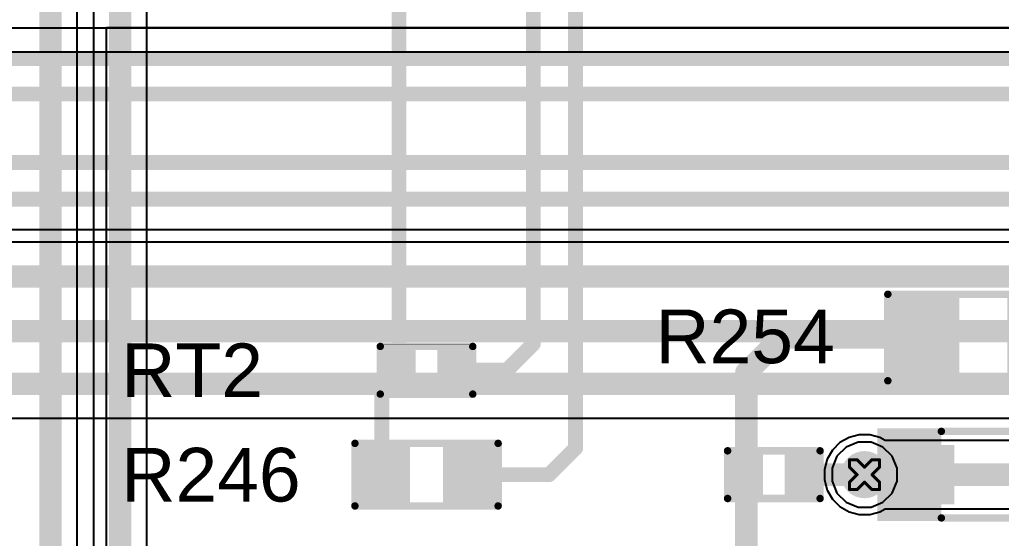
# Model space of a CAD drawing. Header units: inches. Extents: x 0 to 5379, y 0 to 5429.
# Drawn here: x 164.94 to 181.66, y 63.72 to 72.55 of the extents above; entities that cross this region are included whole.
import ezdxf

# ---------------------------------------------------------------- set-up
doc = ezdxf.new("R2010")
doc.units = ezdxf.units.IN
for name, color, linetype in [('Bottom Layer', 5, 'Continuous'), ('Bottom Solder', 6, 'Continuous'), ('Drill Drawing', 1, 'Continuous'), ('GND01', 16, 'Continuous'), ('GND02', 76, 'Continuous'), ('PWR', 156, 'Continuous'), ('SIG 01', 90, 'Continuous'), ('Top Layer', 1, 'Continuous'), ('Top Overlay', 2, 'Continuous'), ('Top Paste', 8, 'Continuous'), ('Top Solder', 216, 'Continuous'), ('Via Holes', 16, 'Continuous')]:
    doc.layers.add(name, color=color, linetype=linetype)
doc.styles.add('Arial', font='', dxfattribs={"height": 0.2})
doc.styles.get('Arial').set_extended_font_data('Arial')

# ---------------------------------------------------------------- blocks, each defined once
blk = doc.blocks.new('R___0603_204')
at = {"layer": 'Top Layer'}
for points in [[(-0.381, 0.4445), (-0.381, -0.4445), (-1.143, -0.4445), (-1.143, 0.4445)], [(1.143, 0.4445), (1.143, -0.4445), (0.381, -0.4445), (0.381, 0.4445)]]:
    blk.add_hatch(color=1, dxfattribs=at).paths.add_polyline_path(points)
at = {"layer": 'Top Paste'}
for points in [[(-0.381, 0.4445), (-0.381, -0.4445), (-1.143, -0.4445), (-1.143, 0.4445)], [(1.143, 0.4445), (1.143, -0.4445), (0.381, -0.4445), (0.381, 0.4445)]]:
    blk.add_hatch(color=8, dxfattribs=at).paths.add_polyline_path(points)
at = {"layer": 'Top Solder'}
for points in [[(-0.2794, 0.5461), (-0.2794, -0.5461), (-1.2446, -0.5461), (-1.2446, 0.5461)], [(1.2446, 0.5461), (1.2446, -0.5461), (0.2794, -0.5461), (0.2794, 0.5461)]]:
    blk.add_hatch(color=216, dxfattribs=at).paths.add_polyline_path(points)
at = {"layer": 'Top Overlay'}
for points in [[(-1.2192, -0.5334, 0.127, 0.127, 0), (-1.2192, 0.5334, 0.127, 0.127, 0)], [(-1.2192, 0.5334, 0.127, 0.127, 0), (1.2192, 0.5334, 0.127, 0.127, 0)], [(1.2192, -0.5334, 0.127, 0.127, 0), (1.2192, 0.5334, 0.127, 0.127, 0)], [(-1.2192, -0.5334, 0.127, 0.127, 0), (1.2192, -0.5334, 0.127, 0.127, 0)]]:
    blk.add_lwpolyline(points, format="xyseb", dxfattribs=at)
for points in [[(-1.25095, 0.5334, 0.0635, 0.0635, 1), (-1.18745, 0.5334, 0.0635, 0.0635, 1)], [(-1.25095, 0.5334, 0.0635, 0.0635, 1), (-1.18745, 0.5334, 0.0635, 0.0635, 1)], [(1.18745, 0.5334, 0.0635, 0.0635, 1), (1.25095, 0.5334, 0.0635, 0.0635, 1)], [(1.18745, 0.5334, 0.0635, 0.0635, 1), (1.25095, 0.5334, 0.0635, 0.0635, 1)], [(-1.25095, -0.5334, 0.0635, 0.0635, 1), (-1.18745, -0.5334, 0.0635, 0.0635, 1)], [(-1.25095, -0.5334, 0.0635, 0.0635, 1), (-1.18745, -0.5334, 0.0635, 0.0635, 1)], [(1.18745, -0.5334, 0.0635, 0.0635, 1), (1.25095, -0.5334, 0.0635, 0.0635, 1)], [(1.18745, -0.5334, 0.0635, 0.0635, 1), (1.25095, -0.5334, 0.0635, 0.0635, 1)]]:
    blk.add_lwpolyline(points, format="xyseb", close=True, dxfattribs=at)
blk = doc.blocks.new('R___0402_516')
at = {"layer": 'Top Layer'}
for points in [[(-0.699, -0.318), (-0.699, 0.318), (-0.241, 0.318), (-0.241, -0.318)], [(0.241, -0.318), (0.241, 0.318), (0.699, 0.318), (0.699, -0.318)]]:
    blk.add_hatch(color=1, dxfattribs=at).paths.add_polyline_path(points)
at = {"layer": 'Top Paste'}
for points in [[(-0.699, -0.318), (-0.699, 0.318), (-0.241, 0.318), (-0.241, -0.318)], [(0.241, -0.318), (0.241, 0.318), (0.699, 0.318), (0.699, -0.318)]]:
    blk.add_hatch(color=8, dxfattribs=at).paths.add_polyline_path(points)
at = {"layer": 'Top Solder'}
for points in [[(-0.754, -0.373), (-0.754, 0.373), (-0.186, 0.373), (-0.186, -0.373)], [(0.186, -0.373), (0.186, 0.373), (0.754, 0.373), (0.754, -0.373)]]:
    blk.add_hatch(color=216, dxfattribs=at).paths.add_polyline_path(points)
at = {"layer": 'Top Overlay'}
for points in [[(0.787, 0.406, 0.127, 0.127, 0), (-0.787, 0.406, 0.127, 0.127, 0)], [(-0.787, 0.406, 0.127, 0.127, 0), (-0.787, -0.406, 0.127, 0.127, 0)], [(0.787, 0.406, 0.127, 0.127, 0), (0.787, -0.406, 0.127, 0.127, 0)], [(0.787, -0.406, 0.127, 0.127, 0), (-0.787, -0.406, 0.127, 0.127, 0)], [(0.813, -0.432, 0.00323, 0.00323, 0), (-0.813, -0.432, 0.00323, 0.00323, 0)]]:
    blk.add_lwpolyline(points, format="xyseb", dxfattribs=at)
for points in [[(-0.819, 0.406, 0.0635, 0.0635, 1), (-0.756, 0.406, 0.0635, 0.0635, 1)], [(-0.819, 0.406, 0.0635, 0.0635, 1), (-0.756, 0.406, 0.0635, 0.0635, 1)], [(0.756, 0.406, 0.0635, 0.0635, 1), (0.819, 0.406, 0.0635, 0.0635, 1)], [(0.756, 0.406, 0.0635, 0.0635, 1), (0.819, 0.406, 0.0635, 0.0635, 1)], [(-0.819, -0.406, 0.0635, 0.0635, 1), (-0.756, -0.406, 0.0635, 0.0635, 1)], [(-0.819, -0.406, 0.0635, 0.0635, 1), (-0.756, -0.406, 0.0635, 0.0635, 1)], [(-0.814, -0.432, 0.00161, 0.00161, 1), (-0.812, -0.432, 0.00161, 0.00161, 1)], [(0.756, -0.406, 0.0635, 0.0635, 1), (0.819, -0.406, 0.0635, 0.0635, 1)], [(0.756, -0.406, 0.0635, 0.0635, 1), (0.819, -0.406, 0.0635, 0.0635, 1)], [(0.812, -0.432, 0.00161, 0.00161, 1), (0.814, -0.432, 0.00161, 0.00161, 1)]]:
    blk.add_lwpolyline(points, format="xyseb", close=True, dxfattribs=at)
blk = doc.blocks.new('R___0805_519')
at = {"layer": 'Top Layer'}
for points in [[(-1.524, 0.635), (-0.508, 0.635), (-0.508, -0.635), (-1.524, -0.635)], [(0.508, 0.635), (1.524, 0.635), (1.524, -0.635), (0.508, -0.635)]]:
    blk.add_hatch(color=1, dxfattribs=at).paths.add_polyline_path(points)
at = {"layer": 'Top Paste'}
for points in [[(-1.524, 0.635), (-0.508, 0.635), (-0.508, -0.635), (-1.524, -0.635)], [(0.508, 0.635), (1.524, 0.635), (1.524, -0.635), (0.508, -0.635)]]:
    blk.add_hatch(color=8, dxfattribs=at).paths.add_polyline_path(points)
at = {"layer": 'Top Solder'}
for points in [[(-1.6256, 0.7366), (-0.4064, 0.7366), (-0.4064, -0.7366), (-1.6256, -0.7366)], [(0.4064, 0.7366), (1.6256, 0.7366), (1.6256, -0.7366), (0.4064, -0.7366)]]:
    blk.add_hatch(color=216, dxfattribs=at).paths.add_polyline_path(points)
at = {"layer": 'Top Overlay'}
for points in [[(1.6256, 0.7366, 0.127, 0.127, 0), (-1.6256, 0.7366, 0.127, 0.127, 0)], [(-1.6256, 0.7366, 0.127, 0.127, 0), (-1.6256, -0.7366, 0.127, 0.127, 0)], [(1.6256, 0.7366, 0.127, 0.127, 0), (1.6256, -0.7366, 0.127, 0.127, 0)], [(1.6256, -0.7366, 0.127, 0.127, 0), (-1.6256, -0.7366, 0.127, 0.127, 0)]]:
    blk.add_lwpolyline(points, format="xyseb", dxfattribs=at)
for points in [[(-1.65735, 0.7366, 0.0635, 0.0635, 1), (-1.59385, 0.7366, 0.0635, 0.0635, 1)], [(-1.65735, 0.7366, 0.0635, 0.0635, 1), (-1.59385, 0.7366, 0.0635, 0.0635, 1)], [(1.59385, 0.7366, 0.0635, 0.0635, 1), (1.65735, 0.7366, 0.0635, 0.0635, 1)], [(1.59385, 0.7366, 0.0635, 0.0635, 1), (1.65735, 0.7366, 0.0635, 0.0635, 1)], [(-1.65735, -0.7366, 0.0635, 0.0635, 1), (-1.59385, -0.7366, 0.0635, 0.0635, 1)], [(-1.65735, -0.7366, 0.0635, 0.0635, 1), (-1.59385, -0.7366, 0.0635, 0.0635, 1)], [(1.59385, -0.7366, 0.0635, 0.0635, 1), (1.65735, -0.7366, 0.0635, 0.0635, 1)], [(1.59385, -0.7366, 0.0635, 0.0635, 1), (1.65735, -0.7366, 0.0635, 0.0635, 1)]]:
    blk.add_lwpolyline(points, format="xyseb", close=True, dxfattribs=at)
blk = doc.blocks.new('R___0402_524')
at = {"layer": 'Top Layer'}
for points in [[(-0.699, -0.318), (-0.699, 0.318), (-0.241, 0.318), (-0.241, -0.318)], [(0.241, -0.318), (0.241, 0.318), (0.699, 0.318), (0.699, -0.318)]]:
    blk.add_hatch(color=1, dxfattribs=at).paths.add_polyline_path(points)
at = {"layer": 'Top Paste'}
for points in [[(-0.699, -0.318), (-0.699, 0.318), (-0.241, 0.318), (-0.241, -0.318)], [(0.241, -0.318), (0.241, 0.318), (0.699, 0.318), (0.699, -0.318)]]:
    blk.add_hatch(color=8, dxfattribs=at).paths.add_polyline_path(points)
at = {"layer": 'Top Solder'}
for points in [[(-0.754, -0.373), (-0.754, 0.373), (-0.186, 0.373), (-0.186, -0.373)], [(0.186, -0.373), (0.186, 0.373), (0.754, 0.373), (0.754, -0.373)]]:
    blk.add_hatch(color=216, dxfattribs=at).paths.add_polyline_path(points)
at = {"layer": 'Top Overlay'}
for points in [[(0.787, 0.406, 0.127, 0.127, 0), (-0.787, 0.406, 0.127, 0.127, 0)], [(-0.787, 0.406, 0.127, 0.127, 0), (-0.787, -0.406, 0.127, 0.127, 0)], [(0.787, 0.406, 0.127, 0.127, 0), (0.787, -0.406, 0.127, 0.127, 0)], [(0.787, -0.406, 0.127, 0.127, 0), (-0.787, -0.406, 0.127, 0.127, 0)], [(0.813, -0.432, 0.00323, 0.00323, 0), (-0.813, -0.432, 0.00323, 0.00323, 0)]]:
    blk.add_lwpolyline(points, format="xyseb", dxfattribs=at)
for points in [[(-0.819, 0.406, 0.0635, 0.0635, 1), (-0.756, 0.406, 0.0635, 0.0635, 1)], [(-0.819, 0.406, 0.0635, 0.0635, 1), (-0.756, 0.406, 0.0635, 0.0635, 1)], [(0.756, 0.406, 0.0635, 0.0635, 1), (0.819, 0.406, 0.0635, 0.0635, 1)], [(0.756, 0.406, 0.0635, 0.0635, 1), (0.819, 0.406, 0.0635, 0.0635, 1)], [(-0.819, -0.406, 0.0635, 0.0635, 1), (-0.756, -0.406, 0.0635, 0.0635, 1)], [(-0.819, -0.406, 0.0635, 0.0635, 1), (-0.756, -0.406, 0.0635, 0.0635, 1)], [(-0.814, -0.432, 0.00161, 0.00161, 1), (-0.812, -0.432, 0.00161, 0.00161, 1)], [(0.756, -0.406, 0.0635, 0.0635, 1), (0.819, -0.406, 0.0635, 0.0635, 1)], [(0.756, -0.406, 0.0635, 0.0635, 1), (0.819, -0.406, 0.0635, 0.0635, 1)], [(0.812, -0.432, 0.00161, 0.00161, 1), (0.814, -0.432, 0.00161, 0.00161, 1)]]:
    blk.add_lwpolyline(points, format="xyseb", close=True, dxfattribs=at)
blk = doc.blocks.new('SOD_323_885')
at = {"layer": 'Top Layer'}
for points in [[(-0.75, -0.45), (-1.55, -0.45), (-1.55, 0.45), (-0.75, 0.45)], [(1.55, -0.45), (0.75, -0.45), (0.75, 0.45), (1.55, 0.45)]]:
    blk.add_hatch(color=1, dxfattribs=at).paths.add_polyline_path(points)
at = {"layer": 'Top Overlay'}
for points in [[(-2.005, 0.482), (-0.913, 0.482), (-0.913, 0.787), (-2.005, 0.787)], [(-2.005, -0.508), (-1.574, -0.508), (-1.574, 0.508), (-2.005, 0.508)], [(-2.005, -0.788), (-0.913, -0.788), (-0.913, -0.483), (-2.005, -0.483)]]:
    blk.add_hatch(color=2, dxfattribs=at).paths.add_polyline_path(points)
at = {"layer": 'Top Paste'}
for points in [[(-0.75, -0.45), (-1.55, -0.45), (-1.55, 0.45), (-0.75, 0.45)], [(1.55, -0.45), (0.75, -0.45), (0.75, 0.45), (1.55, 0.45)]]:
    blk.add_hatch(color=8, dxfattribs=at).paths.add_polyline_path(points)
at = {"layer": 'Top Solder'}
for points in [[(-0.695, -0.505), (-1.605, -0.505), (-1.605, 0.505), (-0.695, 0.505)], [(1.605, -0.505), (0.695, -0.505), (0.695, 0.505), (1.605, 0.505)]]:
    blk.add_hatch(color=216, dxfattribs=at).paths.add_polyline_path(points)
at = {"layer": 'Top Overlay'}
for points in [[(-0.914, 0.737, 0.127, 0.127, 0), (0.94, 0.737, 0.127, 0.127, 0)], [(0.94, 0.559, 0.127, 0.127, 0), (0.94, 0.737, 0.127, 0.127, 0)], [(0.94, -0.737, 0.127, 0.127, 0), (0.94, -0.559, 0.127, 0.127, 0)], [(-0.914, -0.737, 0.127, 0.127, 0), (0.94, -0.737, 0.127, 0.127, 0)]]:
    blk.add_lwpolyline(points, format="xyseb", dxfattribs=at)
for points in [[(-0.946, 0.737, 0.0635, 0.0635, 1), (-0.883, 0.737, 0.0635, 0.0635, 1)], [(0.908, 0.737, 0.0635, 0.0635, 1), (0.972, 0.737, 0.0635, 0.0635, 1)], [(0.908, 0.737, 0.0635, 0.0635, 1), (0.972, 0.737, 0.0635, 0.0635, 1)], [(0.908, 0.559, 0.0635, 0.0635, 1), (0.972, 0.559, 0.0635, 0.0635, 1)], [(0.908, -0.559, 0.0635, 0.0635, 1), (0.972, -0.559, 0.0635, 0.0635, 1)], [(-0.946, -0.737, 0.0635, 0.0635, 1), (-0.883, -0.737, 0.0635, 0.0635, 1)], [(0.908, -0.737, 0.0635, 0.0635, 1), (0.972, -0.737, 0.0635, 0.0635, 1)], [(0.908, -0.737, 0.0635, 0.0635, 1), (0.972, -0.737, 0.0635, 0.0635, 1)]]:
    blk.add_lwpolyline(points, format="xyseb", close=True, dxfattribs=at)

msp = doc.modelspace()

# ---------------------------------------------------------------- hatches: boundary and pattern name
at = {"layer": 'Bottom Layer'}
h = msp.add_hatch(color=5, dxfattribs=at)
edge = h.paths.add_edge_path()
edge.add_arc((179.33, 64.803), 0.3, 0, 360)
at = {"layer": 'Bottom Solder'}
h = msp.add_hatch(color=6, dxfattribs=at)
edge = h.paths.add_edge_path()
edge.add_arc((179.33, 64.803), 0.402, 0, 360)
at = {"layer": 'GND01'}
h = msp.add_hatch(color=16, dxfattribs=at)
edge = h.paths.add_edge_path()
edge.add_arc((179.33, 64.803), 0.3, 0, 360)
at = {"layer": 'GND02'}
h = msp.add_hatch(color=76, dxfattribs=at)
edge = h.paths.add_edge_path()
edge.add_arc((179.33, 64.803), 0.3, 0, 360)
at = {"layer": 'PWR'}
h = msp.add_hatch(color=156, dxfattribs=at)
edge = h.paths.add_edge_path()
edge.add_arc((179.33, 64.803), 0.3, 0, 360)
at = {"layer": 'SIG 01'}
h = msp.add_hatch(color=90, dxfattribs=at)
edge = h.paths.add_edge_path()
edge.add_arc((179.33, 64.803), 0.3, 0, 360)
at = {"layer": 'Top Layer'}
h = msp.add_hatch(color=1, dxfattribs=at)
edge = h.paths.add_edge_path()
edge.add_arc((179.33, 64.803), 0.3, 0, 360)
at = {"layer": 'Top Solder'}
h = msp.add_hatch(color=216, dxfattribs=at)
edge = h.paths.add_edge_path()
edge.add_arc((179.33, 64.803), 0.402, 0, 360)
at = {"layer": 'Via Holes'}
h = msp.add_hatch(color=7, dxfattribs=at)
edge = h.paths.add_edge_path()
edge.add_arc((179.33, 64.803), 0.15, 0, 360)

# ---------------------------------------------------------------- linework, layer by layer
at = {"layer": 'Bottom Layer'}
for p, q in [((135.294, 72.002), (186.118, 72.002)), ((179.016, 65.272), (178.86, 65.116)), ((179.22, 65.357), (179.016, 65.272)), ((179.44, 65.357), (179.22, 65.357)), ((179.644, 65.272), (179.44, 65.357)), ((179.8, 65.116), (179.644, 65.272)), ((178.86, 65.116), (178.776, 64.913)), ((179.884, 64.913), (179.8, 65.116)), ((178.776, 64.913), (178.776, 64.692)), ((179.884, 64.692), (179.884, 64.913)), ((178.776, 64.692), (178.86, 64.489)), ((179.8, 64.489), (179.884, 64.692)), ((178.86, 64.489), (179.016, 64.333)), ((179.644, 64.333), (179.8, 64.489)), ((179.016, 64.333), (179.22, 64.249)), ((179.22, 64.249), (179.44, 64.249)), ((179.44, 64.249), (179.644, 64.333))]:
    msp.add_line(p, q, dxfattribs=at)
at = {"layer": 'Drill Drawing'}
for points in [[(179.076, 64.93, 0.0508, 0.0508, 0), (179.076, 65.057, 0.0508, 0.0508, 0)], [(179.076, 65.057, 0.0508, 0.0508, 0), (179.203, 65.057, 0.0508, 0.0508, 0)], [(179.203, 65.057, 0.0508, 0.0508, 0), (179.33, 64.93, 0.0508, 0.0508, 0)], [(179.33, 64.93, 0.0508, 0.0508, 0), (179.457, 65.057, 0.0508, 0.0508, 0)], [(179.457, 65.057, 0.0508, 0.0508, 0), (179.584, 65.057, 0.0508, 0.0508, 0)], [(179.584, 64.93, 0.0508, 0.0508, 0), (179.584, 65.057, 0.0508, 0.0508, 0)], [(179.076, 64.93, 0.0508, 0.0508, 0), (179.203, 64.803, 0.0508, 0.0508, 0)], [(179.457, 64.803, 0.0508, 0.0508, 0), (179.584, 64.93, 0.0508, 0.0508, 0)], [(179.076, 64.676, 0.0508, 0.0508, 0), (179.203, 64.803, 0.0508, 0.0508, 0)], [(179.076, 64.549, 0.0508, 0.0508, 0), (179.076, 64.676, 0.0508, 0.0508, 0)], [(179.203, 64.549, 0.0508, 0.0508, 0), (179.33, 64.676, 0.0508, 0.0508, 0)], [(179.33, 64.676, 0.0508, 0.0508, 0), (179.457, 64.549, 0.0508, 0.0508, 0)], [(179.457, 64.803, 0.0508, 0.0508, 0), (179.584, 64.676, 0.0508, 0.0508, 0)], [(179.584, 64.549, 0.0508, 0.0508, 0), (179.584, 64.676, 0.0508, 0.0508, 0)], [(179.076, 64.549, 0.0508, 0.0508, 0), (179.203, 64.549, 0.0508, 0.0508, 0)], [(179.457, 64.549, 0.0508, 0.0508, 0), (179.584, 64.549, 0.0508, 0.0508, 0)]]:
    msp.add_lwpolyline(points, format="xyseb", dxfattribs=at)
for points in [[(179.063, 65.057, 0.0254, 0.0254, 1), (179.089, 65.057, 0.0254, 0.0254, 1)], [(179.063, 65.057, 0.0254, 0.0254, 1), (179.089, 65.057, 0.0254, 0.0254, 1)], [(179.19, 65.057, 0.0254, 0.0254, 1), (179.216, 65.057, 0.0254, 0.0254, 1)], [(179.19, 65.057, 0.0254, 0.0254, 1), (179.216, 65.057, 0.0254, 0.0254, 1)], [(179.444, 65.057, 0.0254, 0.0254, 1), (179.47, 65.057, 0.0254, 0.0254, 1)], [(179.444, 65.057, 0.0254, 0.0254, 1), (179.47, 65.057, 0.0254, 0.0254, 1)], [(179.571, 65.057, 0.0254, 0.0254, 1), (179.597, 65.057, 0.0254, 0.0254, 1)], [(179.571, 65.057, 0.0254, 0.0254, 1), (179.597, 65.057, 0.0254, 0.0254, 1)], [(179.063, 64.93, 0.0254, 0.0254, 1), (179.089, 64.93, 0.0254, 0.0254, 1)], [(179.063, 64.93, 0.0254, 0.0254, 1), (179.089, 64.93, 0.0254, 0.0254, 1)], [(179.317, 64.93, 0.0254, 0.0254, 1), (179.343, 64.93, 0.0254, 0.0254, 1)], [(179.317, 64.93, 0.0254, 0.0254, 1), (179.343, 64.93, 0.0254, 0.0254, 1)], [(179.571, 64.93, 0.0254, 0.0254, 1), (179.597, 64.93, 0.0254, 0.0254, 1)], [(179.571, 64.93, 0.0254, 0.0254, 1), (179.597, 64.93, 0.0254, 0.0254, 1)], [(179.063, 64.676, 0.0254, 0.0254, 1), (179.089, 64.676, 0.0254, 0.0254, 1)], [(179.063, 64.676, 0.0254, 0.0254, 1), (179.089, 64.676, 0.0254, 0.0254, 1)], [(179.19, 64.803, 0.0254, 0.0254, 1), (179.216, 64.803, 0.0254, 0.0254, 1)], [(179.19, 64.803, 0.0254, 0.0254, 1), (179.216, 64.803, 0.0254, 0.0254, 1)], [(179.317, 64.676, 0.0254, 0.0254, 1), (179.343, 64.676, 0.0254, 0.0254, 1)], [(179.317, 64.676, 0.0254, 0.0254, 1), (179.343, 64.676, 0.0254, 0.0254, 1)], [(179.444, 64.803, 0.0254, 0.0254, 1), (179.47, 64.803, 0.0254, 0.0254, 1)], [(179.444, 64.803, 0.0254, 0.0254, 1), (179.47, 64.803, 0.0254, 0.0254, 1)], [(179.571, 64.676, 0.0254, 0.0254, 1), (179.597, 64.676, 0.0254, 0.0254, 1)], [(179.571, 64.676, 0.0254, 0.0254, 1), (179.597, 64.676, 0.0254, 0.0254, 1)], [(179.063, 64.549, 0.0254, 0.0254, 1), (179.089, 64.549, 0.0254, 0.0254, 1)], [(179.063, 64.549, 0.0254, 0.0254, 1), (179.089, 64.549, 0.0254, 0.0254, 1)], [(179.19, 64.549, 0.0254, 0.0254, 1), (179.216, 64.549, 0.0254, 0.0254, 1)], [(179.19, 64.549, 0.0254, 0.0254, 1), (179.216, 64.549, 0.0254, 0.0254, 1)], [(179.444, 64.549, 0.0254, 0.0254, 1), (179.47, 64.549, 0.0254, 0.0254, 1)], [(179.444, 64.549, 0.0254, 0.0254, 1), (179.47, 64.549, 0.0254, 0.0254, 1)], [(179.571, 64.549, 0.0254, 0.0254, 1), (179.597, 64.549, 0.0254, 0.0254, 1)], [(179.571, 64.549, 0.0254, 0.0254, 1), (179.597, 64.549, 0.0254, 0.0254, 1)]]:
    msp.add_lwpolyline(points, format="xyseb", close=True, dxfattribs=at)
at = {"layer": 'GND01'}
for p, q in [((179.016, 65.272), (178.86, 65.116)), ((179.22, 65.357), (179.016, 65.272)), ((179.44, 65.357), (179.22, 65.357)), ((179.644, 65.272), (179.44, 65.357)), ((179.8, 65.116), (179.644, 65.272)), ((178.86, 65.116), (178.776, 64.913)), ((179.884, 64.913), (179.8, 65.116)), ((178.776, 64.913), (178.776, 64.692)), ((179.884, 64.692), (179.884, 64.913)), ((178.776, 64.692), (178.86, 64.489)), ((179.8, 64.489), (179.884, 64.692)), ((178.86, 64.489), (179.016, 64.333)), ((179.644, 64.333), (179.8, 64.489)), ((179.016, 64.333), (179.22, 64.249)), ((179.22, 64.249), (179.44, 64.249)), ((179.44, 64.249), (179.644, 64.333))]:
    msp.add_line(p, q, dxfattribs=at)
at = {"layer": 'GND02'}
for p, q in [((179.016, 65.272), (178.86, 65.116)), ((179.22, 65.357), (179.016, 65.272)), ((179.44, 65.357), (179.22, 65.357)), ((179.644, 65.272), (179.44, 65.357)), ((179.8, 65.116), (179.644, 65.272)), ((178.86, 65.116), (178.776, 64.913)), ((179.884, 64.913), (179.8, 65.116)), ((178.776, 64.913), (178.776, 64.692)), ((179.884, 64.692), (179.884, 64.913)), ((178.776, 64.692), (178.86, 64.489)), ((179.8, 64.489), (179.884, 64.692)), ((178.86, 64.489), (179.016, 64.333)), ((179.644, 64.333), (179.8, 64.489)), ((179.016, 64.333), (179.22, 64.249)), ((179.22, 64.249), (179.44, 64.249)), ((179.44, 64.249), (179.644, 64.333))]:
    msp.add_line(p, q, dxfattribs=at)
at = {"layer": 'PWR'}
for p, q in [((165.921, 17.78), (165.921, 77.751)), ((166.204, 75.029), (166.204, 62.117)), ((167.11, 62.305), (167.11, 74.842)), ((179.016, 65.272), (178.86, 65.116)), ((179.22, 65.357), (179.016, 65.272)), ((179.44, 65.357), (179.22, 65.357)), ((179.644, 65.272), (179.44, 65.357)), ((179.8, 65.116), (179.644, 65.272)), ((178.86, 65.116), (178.776, 64.913)), ((179.884, 64.913), (179.8, 65.116)), ((178.776, 64.913), (178.776, 64.692)), ((179.884, 64.692), (179.884, 64.913)), ((178.776, 64.692), (178.86, 64.489)), ((179.8, 64.489), (179.884, 64.692)), ((178.86, 64.489), (179.016, 64.333)), ((179.644, 64.333), (179.8, 64.489)), ((179.016, 64.333), (179.22, 64.249)), ((179.22, 64.249), (179.44, 64.249)), ((179.44, 64.249), (179.644, 64.333))]:
    msp.add_line(p, q, dxfattribs=at)
for points in [[(165.468, 17.593, 0.381, 0.381, 0), (165.468, 77.939, 0.381, 0.381, 0)], [(166.657, 62.117, 0.381, 0.381, 0), (166.657, 75.029, 0.381, 0.381, 0)]]:
    msp.add_lwpolyline(points, format="xyseb", dxfattribs=at)
at = {"layer": 'SIG 01'}
for p, q in [((146.179, 68.978), (209.223, 68.978)), ((230.376, 68.762), (151.953, 68.762)), ((152.984, 65.768), (231.532, 65.768)), ((179.067, 65.437), (178.912, 65.348)), ((179.24, 65.484), (179.067, 65.437)), ((179.42, 65.484), (179.24, 65.484)), ((179.593, 65.437), (179.42, 65.484)), ((179.683, 65.385), (179.593, 65.437)), ((232.028, 65.385), (179.683, 65.385)), ((178.785, 65.221), (178.695, 65.065)), ((178.912, 65.348), (178.785, 65.221)), ((178.695, 65.065), (178.649, 64.892)), ((178.649, 64.892), (178.649, 64.713)), ((178.649, 64.713), (178.695, 64.54)), ((178.695, 64.54), (178.785, 64.384)), ((178.785, 64.384), (178.912, 64.258)), ((178.912, 64.258), (179.067, 64.168)), ((179.593, 64.168), (179.683, 64.22)), ((179.683, 64.22), (232.269, 64.22)), ((179.067, 64.168), (179.24, 64.122)), ((179.24, 64.122), (179.42, 64.122)), ((179.42, 64.122), (179.593, 64.168))]:
    msp.add_line(p, q, dxfattribs=at)
for points in [[(144.292, 71.889, 0.254, 0.254, 0), (197.971, 71.889, 0.254, 0.254, 0)], [(144.597, 71.286, 0.254, 0.254, 0), (198.308, 71.286, 0.254, 0.254, 0)], [(145.485, 70.119, 0.254, 0.254, 0), (208.966, 70.119, 0.254, 0.254, 0)], [(145.964, 69.496, 0.254, 0.254, 0), (209.223, 69.496, 0.254, 0.254, 0)], [(151.953, 68.18, 0.381, 0.381, 0), (230.617, 68.18, 0.381, 0.381, 0)], [(152.34, 67.246, 0.381, 0.381, 0), (231.004, 67.246, 0.381, 0.381, 0)], [(152.743, 66.351, 0.381, 0.381, 0), (231.532, 66.351, 0.381, 0.381, 0)], [(179.33, 64.803, 0.381, 0.381, 0), (232.269, 64.803, 0.381, 0.381, 0)]]:
    msp.add_lwpolyline(points, format="xyseb", dxfattribs=at)
msp.add_lwpolyline([(179.235, 64.803, 0.191, 0.191, 1), (179.425, 64.803, 0.191, 0.191, 1)], format="xyseb", close=True, dxfattribs=at)
at = {"layer": 'Top Layer'}
for p, q in [((0.381, 72.415), (350, 72.415)), ((166.425, 62.952), (166.425, 72.417)), ((166.425, 72.417), (184.566, 72.417))]:
    msp.add_line(p, q, dxfattribs=at)
for points in [[(173.69, 67.031, 0.254, 0.254, 0), (173.69, 73.159, 0.254, 0.254, 0)], [(174.41, 65.254, 0.254, 0.254, 0), (174.41, 72.877, 0.254, 0.254, 0)], [(171.403, 66.581, 0.254, 0.254, 0), (171.403, 72.744, 0.254, 0.254, 0)], [(177.317, 66.542, 0.381, 0.381, 0), (177.914, 67.139, 0.381, 0.381, 0)], [(177.914, 67.139, 0.381, 0.381, 0), (180.336, 67.139, 0.381, 0.381, 0)], [(173.24, 66.581, 0.254, 0.254, 0), (173.69, 67.031, 0.254, 0.254, 0)], [(171.403, 66.492, 0.254, 0.254, 0), (171.403, 66.581, 0.254, 0.254, 0)], [(172.342, 66.581, 0.254, 0.254, 0), (173.24, 66.581, 0.254, 0.254, 0)], [(177.317, 64.803, 0.381, 0.381, 0), (177.317, 66.542, 0.381, 0.381, 0)], [(171.11, 66.23, 0.254, 0.254, 0), (171.334, 66.454, 0.254, 0.254, 0)], [(171.334, 66.454, 0.254, 0.254, 0), (171.364, 66.454, 0.254, 0.254, 0)], [(171.364, 66.454, 0.254, 0.254, 0), (171.403, 66.492, 0.254, 0.254, 0)], [(171.11, 64.803, 0.254, 0.254, 0), (171.11, 66.23, 0.254, 0.254, 0)], [(173.959, 64.803, 0.254, 0.254, 0), (174.41, 65.254, 0.254, 0.254, 0)], [(172.634, 64.803, 0.254, 0.254, 0), (173.959, 64.803, 0.254, 0.254, 0)], [(177.317, 60.205, 0.381, 0.381, 0), (177.317, 64.803, 0.381, 0.381, 0)], [(178.257, 64.803, 0.381, 0.381, 0), (179.33, 64.803, 0.381, 0.381, 0)], [(179.33, 64.803, 0.381, 0.381, 0), (180.402, 64.803, 0.381, 0.381, 0)]]:
    msp.add_lwpolyline(points, format="xyseb", dxfattribs=at)
for points in [[(177.819, 67.139, 0.191, 0.191, 1), (178.01, 67.139, 0.191, 0.191, 1)], [(177.819, 67.139, 0.191, 0.191, 1), (178.01, 67.139, 0.191, 0.191, 1)], [(180.24, 67.139, 0.191, 0.191, 1), (180.431, 67.139, 0.191, 0.191, 1)], [(173.626, 67.031, 0.127, 0.127, 1), (173.753, 67.031, 0.127, 0.127, 1)], [(173.626, 67.031, 0.127, 0.127, 1), (173.753, 67.031, 0.127, 0.127, 1)], [(171.339, 66.581, 0.127, 0.127, 1), (171.466, 66.581, 0.127, 0.127, 1)], [(171.339, 66.581, 0.127, 0.127, 1), (171.466, 66.581, 0.127, 0.127, 1)], [(172.279, 66.581, 0.127, 0.127, 1), (172.406, 66.581, 0.127, 0.127, 1)], [(173.176, 66.581, 0.127, 0.127, 1), (173.303, 66.581, 0.127, 0.127, 1)], [(173.176, 66.581, 0.127, 0.127, 1), (173.303, 66.581, 0.127, 0.127, 1)], [(177.222, 66.542, 0.191, 0.191, 1), (177.413, 66.542, 0.191, 0.191, 1)], [(177.222, 66.542, 0.191, 0.191, 1), (177.413, 66.542, 0.191, 0.191, 1)], [(171.27, 66.454, 0.127, 0.127, 1), (171.397, 66.454, 0.127, 0.127, 1)], [(171.27, 66.454, 0.127, 0.127, 1), (171.397, 66.454, 0.127, 0.127, 1)], [(171.301, 66.454, 0.127, 0.127, 1), (171.428, 66.454, 0.127, 0.127, 1)], [(171.301, 66.454, 0.127, 0.127, 1), (171.428, 66.454, 0.127, 0.127, 1)], [(171.339, 66.492, 0.127, 0.127, 1), (171.466, 66.492, 0.127, 0.127, 1)], [(171.339, 66.492, 0.127, 0.127, 1), (171.466, 66.492, 0.127, 0.127, 1)], [(171.047, 66.23, 0.127, 0.127, 1), (171.174, 66.23, 0.127, 0.127, 1)], [(171.047, 66.23, 0.127, 0.127, 1), (171.174, 66.23, 0.127, 0.127, 1)], [(174.347, 65.254, 0.127, 0.127, 1), (174.474, 65.254, 0.127, 0.127, 1)], [(174.347, 65.254, 0.127, 0.127, 1), (174.474, 65.254, 0.127, 0.127, 1)], [(171.047, 64.803, 0.127, 0.127, 1), (171.174, 64.803, 0.127, 0.127, 1)], [(172.571, 64.803, 0.127, 0.127, 1), (172.698, 64.803, 0.127, 0.127, 1)], [(173.895, 64.803, 0.127, 0.127, 1), (174.022, 64.803, 0.127, 0.127, 1)], [(173.895, 64.803, 0.127, 0.127, 1), (174.022, 64.803, 0.127, 0.127, 1)], [(177.222, 64.803, 0.191, 0.191, 1), (177.413, 64.803, 0.191, 0.191, 1)], [(177.222, 64.803, 0.191, 0.191, 1), (177.413, 64.803, 0.191, 0.191, 1)], [(178.162, 64.803, 0.191, 0.191, 1), (178.353, 64.803, 0.191, 0.191, 1)], [(179.235, 64.803, 0.191, 0.191, 1), (179.425, 64.803, 0.191, 0.191, 1)], [(179.235, 64.803, 0.191, 0.191, 1), (179.425, 64.803, 0.191, 0.191, 1)], [(180.307, 64.803, 0.191, 0.191, 1), (180.498, 64.803, 0.191, 0.191, 1)]]:
    msp.add_lwpolyline(points, format="xyseb", close=True, dxfattribs=at)

# ---------------------------------------------------------------- block references
at = {"rotation": 180}
for name, p in [('R___0805_519', (181.352, 67.139)), ('R___0402_524', (171.872, 66.581)), ('R___0402_516', (177.786, 64.803))]:
    msp.add_blockref(name, p, dxfattribs=at)
for name, p in [('SOD_323_885', (181.552, 64.803)), ('R___0603_204', (171.872, 64.803))]:
    msp.add_blockref(name, p)

# ---------------------------------------------------------------- texts
at = {"layer": 'Top Overlay', "style": 'Arial'}
for s, p in [('R254', (175.769, 66.701)), ('RT2', (166.675, 66.123)), ('R246', (166.675, 64.345))]:
    msp.add_text(s, height=0.9144, dxfattribs=at).set_placement(p)

doc.saveas('drawing.dxf')
